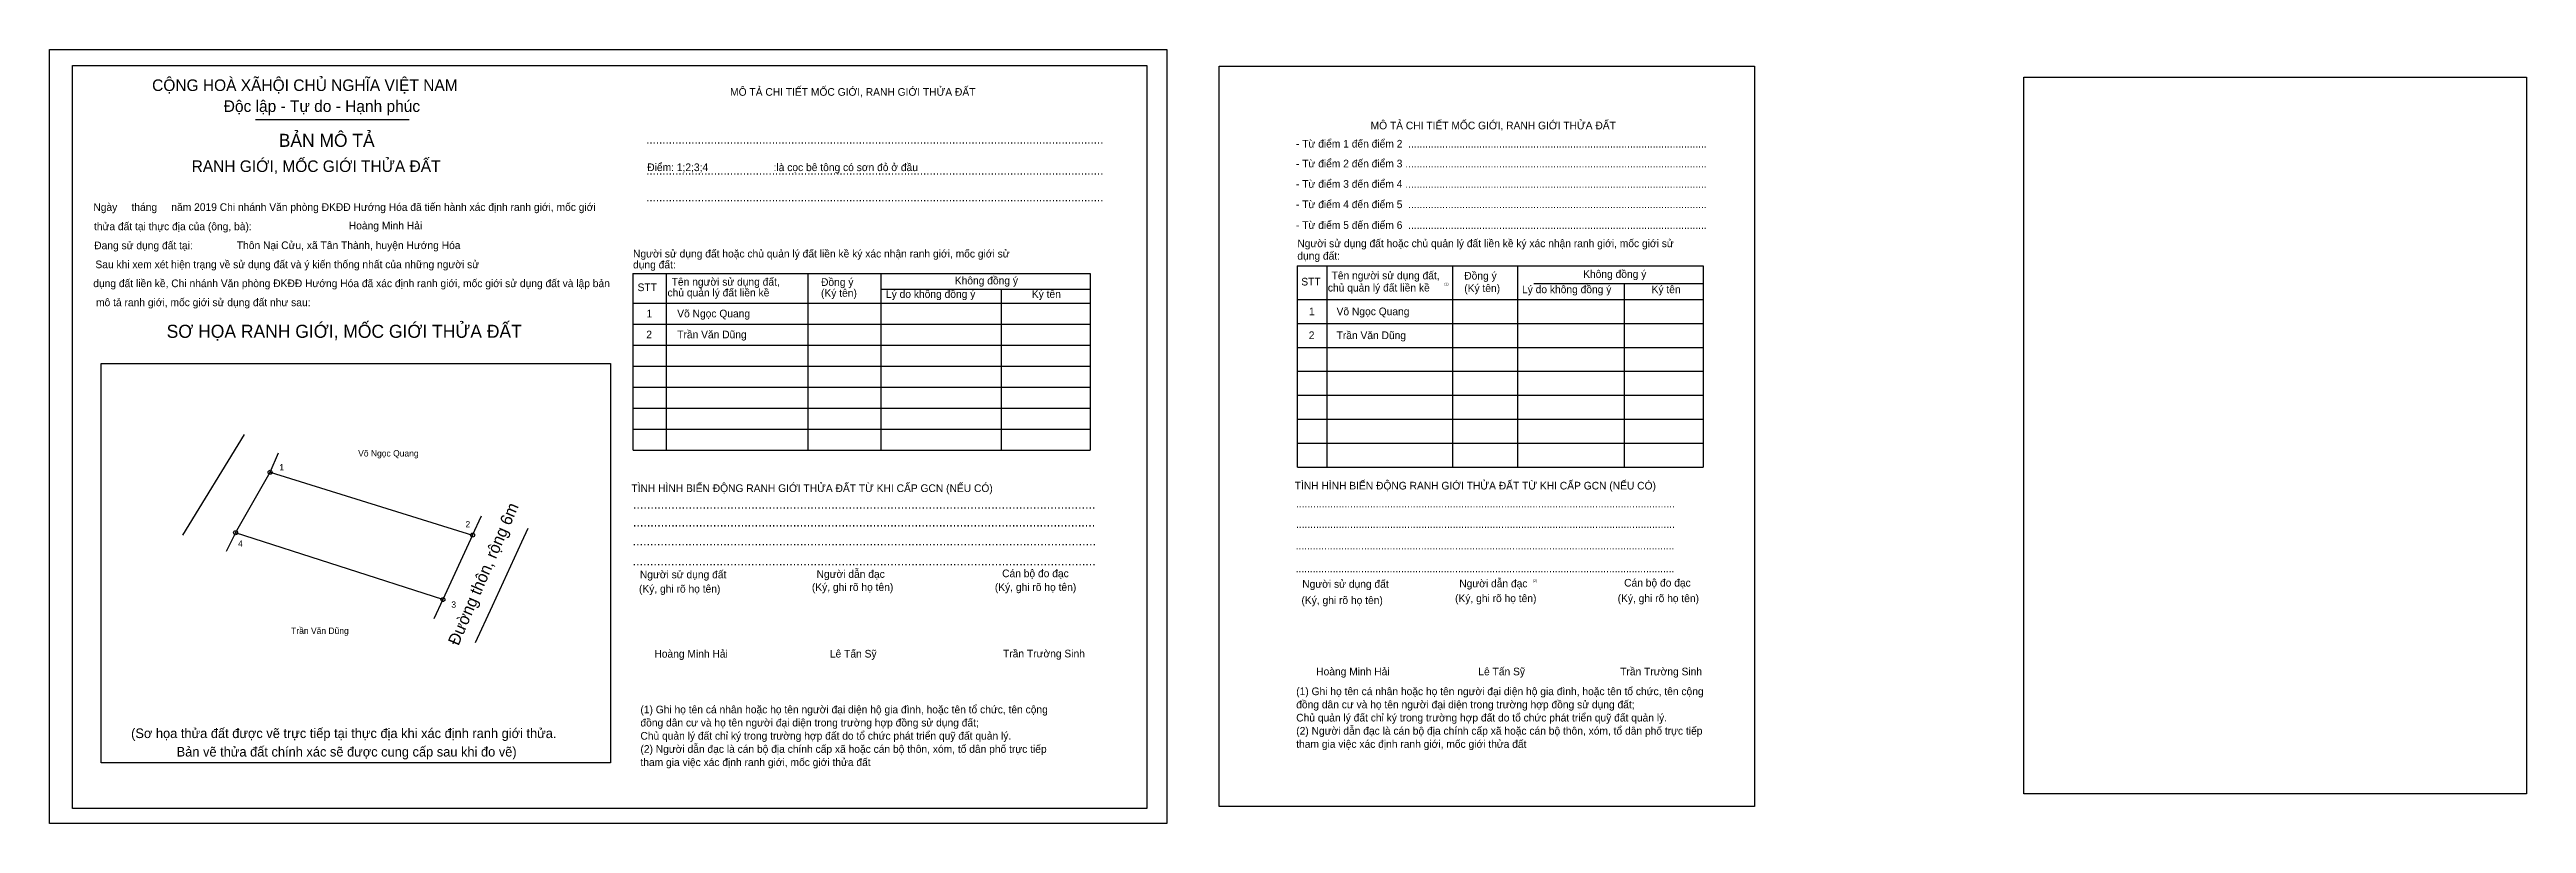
# Model space of a CAD drawing. Extents: x 129 to 540858, y 21 to 1835345.
# Drawn here: x 540546.2 to 540858.5, y 1835247 to 1835344.6 of the extents above.
import ezdxf

# ---------------------------------------------------------------- set-up
doc = ezdxf.new("R2010")
doc.units = 0
for name, color, linetype in [('bmtKhungInTrang1', 7, 'Continuous'), ('bmtKhungInTrang2', 7, 'Continuous'), ('bmtNoiDung', 7, 'Continuous'), ('bmtTemplate', 7, 'Continuous'), ('CanhThua', 7, 'Continuous'), ('Level 1', 7, 'Continuous'), ('Level 10', 7, 'Continuous'), ('Level 23', 7, 'Continuous'), ('MocDinhThua', 7, 'Continuous'), ('RauThua', 7, 'Continuous'), ('SoHieuDinhThua', 7, 'Continuous'), ('TenChuLanCan', 7, 'Continuous')]:
    doc.layers.add(name, color=color, linetype=linetype)

msp = doc.modelspace()

# ---------------------------------------------------------------- linework, layer by layer
at = {"layer": 'bmtKhungInTrang1'}
for points in [[(540546.15, 1835344.6), (540687.03, 1835344.6), (540687.03, 1835247.02), (540546.15, 1835247.02)], [(540549.07, 1835342.6), (540684.52, 1835342.6), (540684.52, 1835248.92), (540549.07, 1835248.92)]]:
    msp.add_lwpolyline(points, close=True, dxfattribs=at)
at = {"layer": 'bmtKhungInTrang2'}
msp.add_lwpolyline([(540693.65, 1835342.5), (540761.14, 1835342.5), (540761.14, 1835249.16), (540693.65, 1835249.16)], close=True, dxfattribs=at)
at = {"layer": 'bmtTemplate'}
for p, q in [((540572.14, 1835335.77), (540591.49, 1835335.77)), ((540623.9, 1835316.35), (540623.9, 1835294.08)), ((540641.77, 1835316.35), (540641.77, 1835294.08)), ((540650.96, 1835316.38), (540650.96, 1835294.08)), ((540677.35, 1835316.35), (540677.35, 1835294.08)), ((540707.19, 1835317.32), (540707.19, 1835291.95)), ((540723.06, 1835317.32), (540723.06, 1835291.95)), ((540731.23, 1835317.35), (540731.23, 1835291.95)), ((540754.67, 1835317.32), (540754.67, 1835291.95)), ((540650.96, 1835314.39), (540677.35, 1835314.39)), ((540703.49, 1835313.09), (540754.67, 1835313.09)), ((540733.3, 1835315.09), (540754.67, 1835315.09)), ((540619.73, 1835312.64), (540677.35, 1835312.64)), ((540619.73, 1835309.99), (540677.35, 1835309.99)), ((540703.49, 1835310.07), (540754.67, 1835310.07)), ((540619.73, 1835307.34), (540677.35, 1835307.34)), ((540703.49, 1835307.05), (540754.67, 1835307.05)), ((540619.73, 1835304.68), (540677.35, 1835304.68)), ((540703.49, 1835304.03), (540754.67, 1835304.03)), ((540619.73, 1835302.03), (540677.35, 1835302.03)), ((540703.49, 1835301.01), (540754.67, 1835301.01)), ((540619.73, 1835299.38), (540677.35, 1835299.38)), ((540703.49, 1835297.99), (540754.67, 1835297.99)), ((540619.73, 1835296.73), (540677.35, 1835296.73)), ((540703.49, 1835294.97), (540754.67, 1835294.97)), ((540619.73, 1835294.08), (540677.35, 1835294.08)), ((540703.49, 1835291.95), (540754.67, 1835291.95))]:
    msp.add_line(p, q, dxfattribs=at)
for points in [[(540549.07, 1835342.6), (540684.52, 1835342.6), (540684.52, 1835248.92), (540549.07, 1835248.92)], [(540795.1, 1835341.1), (540858.47, 1835341.1), (540858.47, 1835250.74), (540795.1, 1835250.74)], [(540552.65, 1835254.65), (540552.65, 1835305.02), (540616.87, 1835305.02), (540616.87, 1835254.65)]]:
    msp.add_lwpolyline(points, close=True, dxfattribs=at)
for points in [[(540619.69, 1835316.35), (540677.35, 1835316.35)], [(540619.69, 1835316.35), (540619.69, 1835294.08)], [(540703.46, 1835317.32), (540754.67, 1835317.32)], [(540703.46, 1835317.32), (540703.46, 1835291.95)], [(540666.13, 1835314.36), (540666.13, 1835294.08)], [(540744.71, 1835315.06), (540744.71, 1835291.95)]]:
    msp.add_lwpolyline(points, dxfattribs=at)
at = {"layer": 'CanhThua'}
for p, q in [((540569.62, 1835283.68), (540573.97, 1835291.3)), ((540573.97, 1835291.3), (540599.5, 1835283.38)), ((540595.75, 1835275.25), (540569.62, 1835283.68)), ((540599.5, 1835283.38), (540595.75, 1835275.25))]:
    msp.add_line(p, q, dxfattribs=at)
at = {"layer": 'Level 10'}
msp.add_lwpolyline([(540562.98, 1835283.38), (540570.74, 1835296.07)], dxfattribs=at)
at = {"layer": 'Level 23'}
for p, q in [((540601.99, 1835274.46), (540605.72, 1835282.54)), ((540605.72, 1835282.54), (540606.5, 1835284.26)), ((540599.86, 1835269.85), (540601.99, 1835274.46))]:
    msp.add_line(p, q, dxfattribs=at)
at = {"layer": 'MocDinhThua'}
for centre in [(540573.97, 1835291.3), (540569.62, 1835283.68), (540599.5, 1835283.38), (540595.75, 1835275.25)]:
    msp.add_circle(centre, 0.25, dxfattribs=at)
at = {"layer": 'RauThua'}
for p, q in [((540573.97, 1835291.3), (540575.01, 1835293.76)), ((540599.5, 1835283.38), (540600.6, 1835285.81)), ((540569.62, 1835283.68), (540568.41, 1835281.31)), ((540595.75, 1835275.25), (540594.63, 1835272.83))]:
    msp.add_line(p, q, dxfattribs=at)

# ---------------------------------------------------------------- texts
at = {"layer": 'bmtNoiDung'}
for s, height, p in [('Hoàng Minh Hải', 0.9656, (540583.89, 1835321.92)), ('Thôn Nại Cửu, xã Tân Thành, huyện Hướng Hóa', 0.9656, (540569.77, 1835319.44)), ('1', 0.966, (540621.43, 1835310.83)), ('Võ Ngọc Quang ', 0.9656, (540625.3, 1835310.83)), ('1', 0.966, (540704.96, 1835311.1)), ('Võ Ngọc Quang ', 0.9656, (540708.44, 1835311.1)), ('2', 0.966, (540621.4, 1835308.19)), ('Trần Văn Dũng ', 0.9656, (540625.3, 1835308.19)), ('2', 0.966, (540704.93, 1835308.09)), ('Trần Văn Dũng ', 0.9656, (540708.44, 1835308.09)), ('Hoàng Minh Hải', 0.9656, (540622.42, 1835267.93)), ('Lê Tấn Sỹ', 0.966, (540644.55, 1835267.94)), ('Trần Trường Sinh', 0.9656, (540666.38, 1835267.96)), ('Hoàng Minh Hải', 0.9656, (540705.87, 1835265.7)), ('Lê Tấn Sỹ', 0.966, (540726.31, 1835265.7)), ('Trần Trường Sinh', 0.9656, (540744.2, 1835265.7))]:
    msp.add_text(s, height=height, dxfattribs=at).set_placement(p)
at = {"layer": 'bmtTemplate'}
for s, height, p in [('CỘNG HOÀ XÃHỘI CHỦ NGHĨA VIỆT NAM', 1.4606, (540559.09, 1835339.37)), ('Độc lập - Tự do - Hạnh phúc', 1.4606, (540568.12, 1835336.73)), ('MÔ TẢ CHI TIẾT MỐC GIỚI, RANH GIỚI THỬA ĐẤT', 0.9656, (540631.97, 1835338.77)), ('MÔ TẢ CHI TIẾT MỐC GIỚI, RANH GIỚI THỬA ĐẤT', 0.9652, (540712.73, 1835334.54)), ('BẢN MÔ TẢ', 1.643, (540575.06, 1835332.33)), ('..............................................................................................................................................', 1.09266, (540621.39, 1835332.71)), ('- Từ điểm 1 đến điểm 2  .........................................................................................................', 0.96522, (540703.32, 1835332.24)), ('RANH GIỚI, MỐC GIỚI THỬA ĐẤT', 1.4606, (540564.07, 1835329.16)), ('Điểm: 1;2;3;4                       :là cọc bê tông có sơn đỏ ở đầu', 0.9656, (540621.52, 1835329.27)), ('..............................................................................................................................................', 1.09266, (540621.39, 1835328.82)), ('- Từ điểm 2 đến điểm 3 ..........................................................................................................', 0.96522, (540703.32, 1835329.74)), ('..............................................................................................................................................', 1.09266, (540621.39, 1835325.45)), ('- Từ điểm 3 đến điểm 4 ..........................................................................................................', 0.96522, (540703.32, 1835327.17)), ('- Từ điểm 4 đến điểm 5  .........................................................................................................', 0.96522, (540703.32, 1835324.6)), ('thửa đất tại thực địa của (ông, bà):', 0.9656, (540551.76, 1835321.82)), ('Ngày     tháng     năm 2019 Chi nhánh Văn phòng ĐKĐĐ Hướng Hóa đã tiến hành xác định ranh giới, mốc giới ', 0.96559, (540551.68, 1835324.25)), ('- Từ điểm 5 đến điểm 6  .........................................................................................................', 0.96522, (540703.32, 1835321.98)), ('Đang sử dụng đất tại:', 0.9656, (540551.79, 1835319.42)), ('Người sử dụng đất hoặc chủ quản lý đất liền kề ký xác nhận ranh giới, mốc giới sử', 0.9656, (540619.73, 1835318.38)), ('Người sử dụng đất hoặc chủ quản lý đất liền kề ký xác nhận ranh giới, mốc giới sử', 0.9652, (540703.49, 1835319.68)), ('Sau khi xem xét hiện trạng về sử dụng đất và ý kiến thống nhất của những người sử ', 0.9656, (540551.94, 1835317.03)), ('dụng đất:', 0.966, (540619.73, 1835317)), ('dụng đất:', 0.965, (540703.49, 1835318.11)), ('Tên người sử dụng đất,', 0.9652, (540707.81, 1835315.63)), ('Đồng ý', 0.965, (540724.54, 1835315.6)), ('Không đồng ý', 0.9652, (540739.53, 1835315.81)), ('dụng đất liền kề, Chi nhánh Văn phòng ĐKĐĐ Hướng Hóa đã xác định ranh giới, mốc giới sử dụng đất và lập bản', 0.96559, (540551.67, 1835314.64)), ('mô tả ranh giới, mốc giới sử dụng đất như sau:', 0.9656, (540552.02, 1835312.24)), ('STT', 0.966, (540620.3, 1835314.14)), ('chủ quản lý đất liền kề', 0.9656, (540624.07, 1835313.47)), ('Tên người sử dụng đất,', 0.9656, (540624.6, 1835314.83)), ('Đồng ý', 0.966, (540643.43, 1835314.8)), ('(Ký tên)', 0.966, (540643.43, 1835313.42)), ('Lý do không đồng ý', 0.9656, (540651.62, 1835313.29)), ('Không đồng ý', 0.9656, (540660.3, 1835314.99)), ('Ký tên', 0.966, (540670.01, 1835313.29)), ('STT', 0.965, (540703.99, 1835314.85)), ('chủ quản lý đất liền kề', 0.9652, (540707.34, 1835314.09)), ('(1)', 0.322, (540722.02, 1835314.88)), ('(Ký tên)', 0.965, (540724.54, 1835314.03)), ('Lý do không đồng ý', 0.9652, (540731.82, 1835313.88)), ('Ký tên', 0.965, (540748.16, 1835313.88)), ('SƠ HỌA RANH GIỚI, MỐC GIỚI THỬA ĐẤT', 1.6483, (540560.92, 1835308.25)), ('TÌNH HÌNH BIẾN ĐỘNG RANH GIỚI THỬA ĐẤT TỪ KHI CẤP GCN (NẾU CÓ)', 0.9656, (540619.52, 1835288.81)), ('TÌNH HÌNH BIẾN ĐỘNG RANH GIỚI THỬA ĐẤT TỪ KHI CẤP GCN (NẾU CÓ)', 0.9652, (540703.16, 1835289.13)), ('.....................................................................................................................................', 1.18026, (540619.72, 1835286.71)), ('.....................................................................................................................................', 0.96667, (540703.32, 1835286.86)), ('.....................................................................................................................................', 1.18263, (540619.67, 1835282.07)), ('.....................................................................................................................................', 1.17965, (540619.72, 1835284.46)), ('.....................................................................................................................................', 0.96667, (540703.32, 1835284.29)), ('.....................................................................................................................................', 1.18201, (540619.67, 1835279.55)), ('Người sử dụng đất', 0.9656, (540620.59, 1835277.93)), ('Người dẫn đạc', 0.9656, (540642.87, 1835277.99)), ('Cán bộ đo đạc', 0.9656, (540666.27, 1835278.07)), ('.....................................................................................................................................', 0.96667, (540703.27, 1835281.57)), ('.....................................................................................................................................', 0.96667, (540703.27, 1835278.7)), ('(Ký, ghi rõ họ tên)', 0.9656, (540620.48, 1835276.13)), ('(Ký, ghi rõ họ tên)', 0.9656, (540642.28, 1835276.34)), ('(Ký, ghi rõ họ tên)', 0.9656, (540665.35, 1835276.34)), ('(Ký, ghi rõ họ tên)', 0.9652, (540704.01, 1835274.69)), ('Người sử dụng đất', 0.9652, (540704.11, 1835276.74)), ('(Ký, ghi rõ họ tên)', 0.9652, (540723.38, 1835274.93)), ('Người dẫn đạc', 0.9652, (540723.91, 1835276.8)), ('(2)', 0.322, (540733.18, 1835277.47)), ('(Ký, ghi rõ họ tên)', 0.9652, (540743.88, 1835274.93)), ('Cán bộ đo đạc', 0.9652, (540744.7, 1835276.89)), ('(1) Ghi họ tên cá nhân hoặc họ tên người đại diện hộ gia đình, hoặc tên tổ chức, tên cộng', 0.9652, (540703.35, 1835263.2)), ('đồng dân cư và họ tên người đại diện trong trường hợp đồng sử dụng đất;', 0.9652, (540620.66, 1835259.25)), ('(1) Ghi họ tên cá nhân hoặc họ tên người đại diện hộ gia đình, hoặc tên tổ chức, tên cộng', 0.9652, (540620.66, 1835260.91)), ('đồng dân cư và họ tên người đại diện trong trường hợp đồng sử dụng đất;', 0.9652, (540703.35, 1835261.54)), ('Chủ quản lý đất chỉ ký trong trường hợp đất do tổ chức phát triển quỹ đất quản lý.', 0.9652, (540703.35, 1835259.88)), ('(Sơ họa thửa đất được vẽ trực tiếp tại thực địa khi xác định ranh giới thửa.', 1.2093, (540556.44, 1835257.79)), ('Chủ quản lý đất chỉ ký trong trường hợp đất do tổ chức phát triển quỹ đất quản lý.', 0.9652, (540620.66, 1835257.59)), ('(2) Người dẫn đạc là cán bộ địa chính cấp xã hoặc cán bộ thôn, xóm, tổ dân phố trực tiếp', 0.9652, (540620.66, 1835255.93)), ('tham gia việc xác định ranh giới, mốc giới thửa đất', 0.9652, (540703.35, 1835256.56)), ('(2) Người dẫn đạc là cán bộ địa chính cấp xã hoặc cán bộ thôn, xóm, tổ dân phố trực tiếp', 0.9652, (540703.35, 1835258.22)), ('Bản vẽ thửa đất chính xác sẽ được cung cấp sau khi đo vẽ)', 1.2093, (540562.18, 1835255.46)), ('tham gia việc xác định ranh giới, mốc giới thửa đất', 0.9652, (540620.66, 1835254.26))]:
    msp.add_text(s, height=height, dxfattribs=at).set_placement(p)
at = {"layer": 'Level 1'}
msp.add_text('Đường thôn, rộng 6m', height=1.5, rotation=66.6631, dxfattribs=at).set_placement((540597.71, 1835269.35))
at = {"layer": 'SoHieuDinhThua'}
for s, p in [('1', (540575.13, 1835291.53)), ('2', (540598.6, 1835284.35)), ('4', (540569.92, 1835281.9)), ('3', (540596.82, 1835274.22))]:
    msp.add_text(s, height=0.801, dxfattribs=at).set_placement(p)
at = {"layer": 'TenChuLanCan'}
for s, p in [('Võ Ngọc Quang', (540585.07, 1835293.29)), ('Trần Văn Dũng', (540576.62, 1835270.92))]:
    msp.add_text(s, height=0.8009, dxfattribs=at).set_placement(p)

doc.saveas('drawing.dxf')
